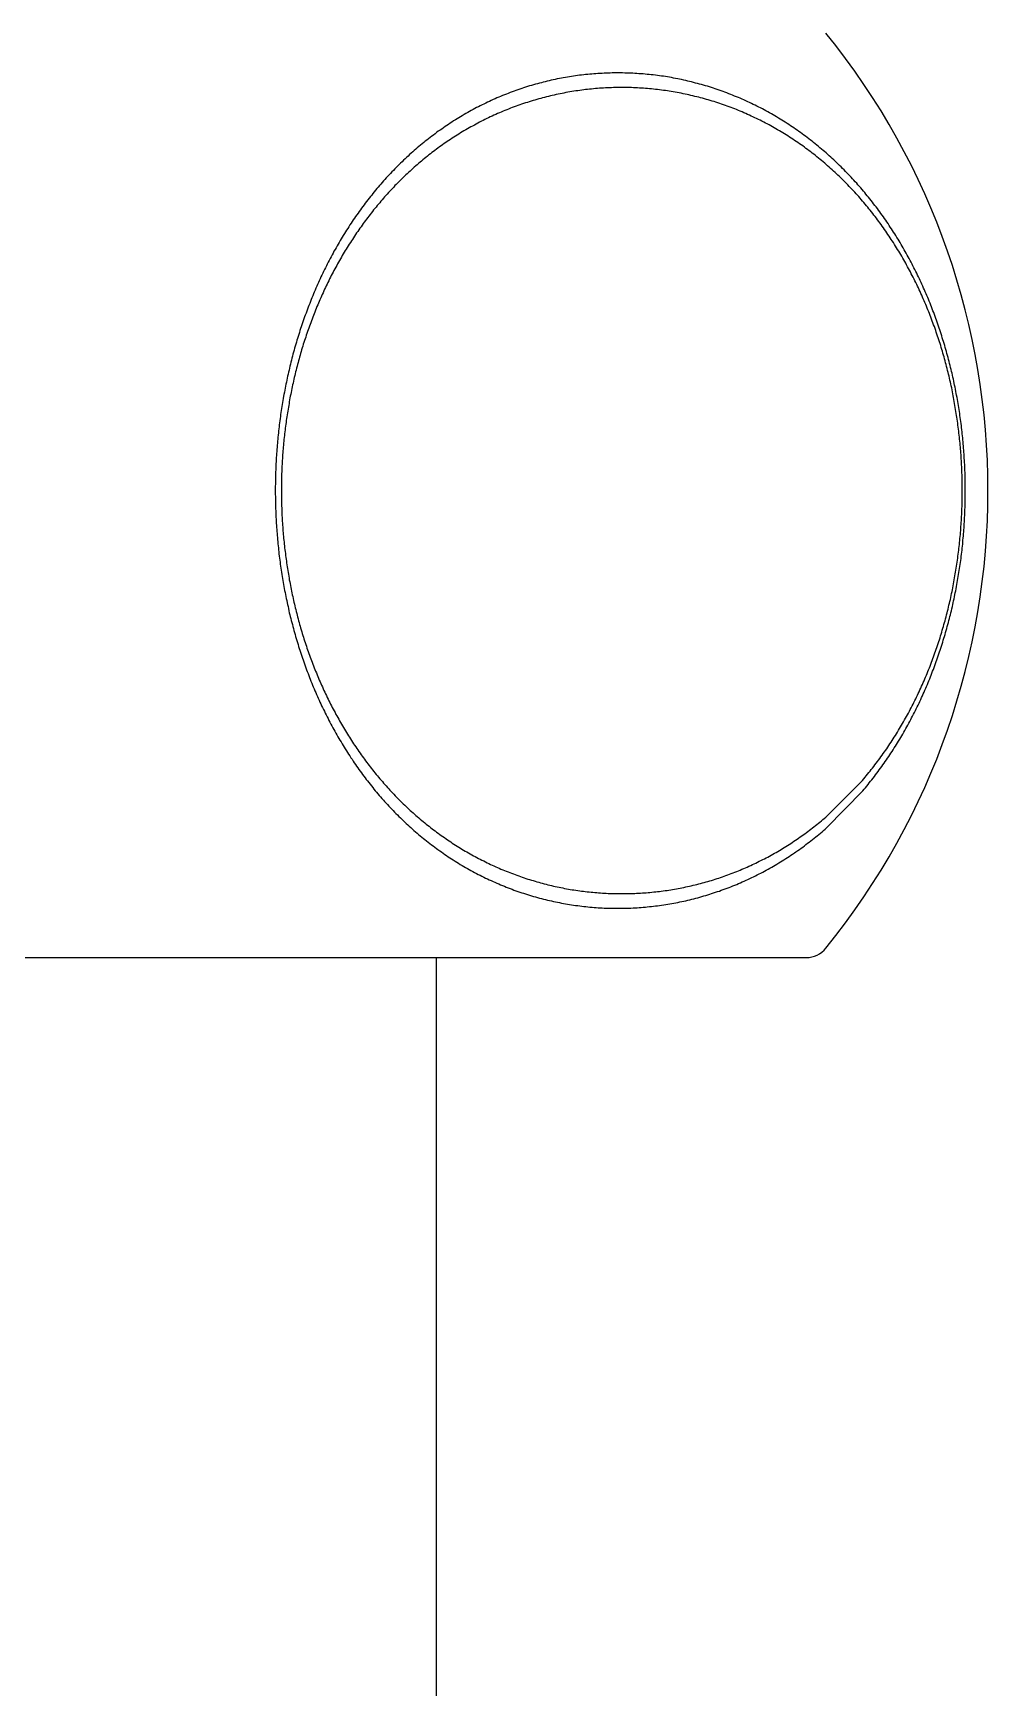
# Model space of a CAD drawing. Header units: millimetres. Extents: x 0 to 3800, y -67 to 2530.
# Drawn here: x 3377.03 to 3388.58, y 817.25 to 837.25 of the extents above; entities that cross this region are included whole.
import ezdxf

# ---------------------------------------------------------------- set-up
doc = ezdxf.new("R2010")
doc.units = ezdxf.units.MM
doc.layers.add('내부선 및 부속', color=4, linetype='Continuous')

msp = doc.modelspace()

# ---------------------------------------------------------------- linework, layer by layer
at = {"layer": '내부선 및 부속', "linetype": 'Continuous'}
for p, q in [((3386.632, 827.79), (3387.059, 828.22)), ((3386.626, 827.647), (3387.063, 828.093)), ((3344.58, 826.077), (3386.378, 826.077)), ((3381.904, 826.077), (3381.904, 688.603))]:
    msp.add_line(p, q, dxfattribs=at)
at = {"layer": '내부선 및 부속', "linetype": 'Continuous', "flags": 128}
for points in [[(3387.063, 828.093), (3387.079, 828.112), (3387.095, 828.131), (3387.111, 828.15), (3387.127, 828.169), (3387.142, 828.189), (3387.158, 828.208), (3387.173, 828.227), (3387.188, 828.247), (3387.203, 828.266), (3387.218, 828.286), (3387.233, 828.306), (3387.248, 828.326), (3387.263, 828.346), (3387.277, 828.366), (3387.292, 828.386), (3387.306, 828.406), (3387.32, 828.426), (3387.334, 828.446), (3387.349, 828.467), (3387.362, 828.487), (3387.376, 828.508), (3387.39, 828.528), (3387.404, 828.549), (3387.417, 828.569), (3387.431, 828.59), (3387.444, 828.611), (3387.457, 828.632), (3387.47, 828.653), (3387.483, 828.674), (3387.496, 828.695), (3387.509, 828.716), (3387.522, 828.738), (3387.534, 828.759), (3387.547, 828.78), (3387.559, 828.802), (3387.572, 828.823), (3387.584, 828.845), (3387.596, 828.866), (3387.608, 828.888), (3387.62, 828.91), (3387.631, 828.932), (3387.643, 828.954), (3387.654, 828.975), (3387.666, 828.997), (3387.677, 829.019), (3387.688, 829.041), (3387.699, 829.064), (3387.71, 829.086), (3387.721, 829.108), (3387.732, 829.13), (3387.743, 829.153), (3387.753, 829.175), (3387.764, 829.197), (3387.774, 829.22), (3387.784, 829.242), (3387.795, 829.265), (3387.805, 829.287), (3387.815, 829.31), (3387.824, 829.333), (3387.834, 829.356), (3387.844, 829.378), (3387.853, 829.401), (3387.863, 829.424), (3387.872, 829.447), (3387.881, 829.47), (3387.891, 829.493), (3387.9, 829.516), (3387.908, 829.539), (3387.917, 829.562), (3387.926, 829.585), (3387.935, 829.608), (3387.943, 829.632), (3387.952, 829.655), (3387.96, 829.678), (3387.968, 829.702), (3387.976, 829.725), (3387.984, 829.748), (3387.992, 829.772), (3388, 829.795), (3388.007, 829.819), (3388.015, 829.842), (3388.023, 829.866), (3388.03, 829.89), (3388.037, 829.913), (3388.044, 829.937), (3388.052, 829.961), (3388.059, 829.984), (3388.065, 830.008), (3388.072, 830.032), (3388.079, 830.056), (3388.085, 830.08), (3388.092, 830.103), (3388.098, 830.127), (3388.105, 830.151), (3388.111, 830.175), (3388.117, 830.199), (3388.123, 830.223), (3388.129, 830.247), (3388.135, 830.271), (3388.14, 830.295), (3388.14, 830.295), (3388.146, 830.32), (3388.151, 830.344), (3388.157, 830.368), (3388.162, 830.392), (3388.167, 830.416), (3388.172, 830.44), (3388.177, 830.465), (3388.182, 830.489), (3388.187, 830.513), (3388.192, 830.537), (3388.196, 830.562), (3388.201, 830.586), (3388.205, 830.61), (3388.21, 830.635), (3388.214, 830.659), (3388.218, 830.684), (3388.222, 830.708), (3388.226, 830.732), (3388.23, 830.757), (3388.233, 830.781), (3388.237, 830.806), (3388.241, 830.83), (3388.244, 830.855), (3388.247, 830.879), (3388.251, 830.904), (3388.254, 830.928), (3388.257, 830.953), (3388.26, 830.978), (3388.263, 831.002), (3388.265, 831.027), (3388.268, 831.051), (3388.271, 831.076), (3388.273, 831.101), (3388.275, 831.125), (3388.278, 831.15), (3388.28, 831.175), (3388.282, 831.199), (3388.284, 831.224), (3388.286, 831.248), (3388.288, 831.273), (3388.289, 831.298), (3388.291, 831.323), (3388.292, 831.347), (3388.294, 831.372), (3388.295, 831.397), (3388.296, 831.421), (3388.297, 831.446), (3388.298, 831.471), (3388.299, 831.496), (3388.3, 831.52), (3388.301, 831.545), (3388.302, 831.57), (3388.302, 831.594), (3388.303, 831.619), (3388.303, 831.644), (3388.303, 831.669), (3388.303, 831.693), (3388.303, 831.718), (3388.303, 831.743), (3388.303, 831.768), (3388.303, 831.792), (3388.303, 831.817), (3388.302, 831.842), (3388.302, 831.867), (3388.301, 831.891), (3388.3, 831.916), (3388.3, 831.941), (3388.299, 831.966), (3388.298, 831.99), (3388.297, 832.015), (3388.296, 832.04), (3388.294, 832.064), (3388.293, 832.089), (3388.291, 832.114), (3388.29, 832.139), (3388.288, 832.163), (3388.286, 832.188), (3388.285, 832.213), (3388.283, 832.237), (3388.281, 832.262), (3388.278, 832.287), (3388.276, 832.311), (3388.274, 832.336), (3388.271, 832.361), (3388.269, 832.385), (3388.266, 832.41), (3388.264, 832.434), (3388.261, 832.459), (3388.258, 832.484), (3388.255, 832.508), (3388.252, 832.533), (3388.249, 832.557), (3388.245, 832.582), (3388.242, 832.606), (3388.238, 832.631), (3388.235, 832.655), (3388.231, 832.68), (3388.227, 832.704), (3388.223, 832.729), (3388.219, 832.753), (3388.219, 832.753), (3388.215, 832.777), (3388.211, 832.802), (3388.207, 832.826), (3388.203, 832.85), (3388.198, 832.875), (3388.194, 832.899), (3388.189, 832.923), (3388.184, 832.948), (3388.179, 832.972), (3388.174, 832.996), (3388.169, 833.02), (3388.164, 833.045), (3388.159, 833.069), (3388.153, 833.093), (3388.148, 833.117), (3388.142, 833.141), (3388.137, 833.165), (3388.131, 833.189), (3388.125, 833.213), (3388.119, 833.237), (3388.113, 833.261), (3388.107, 833.285), (3388.101, 833.309), (3388.094, 833.333), (3388.088, 833.357), (3388.081, 833.381), (3388.075, 833.405), (3388.068, 833.429), (3388.061, 833.452), (3388.054, 833.476), (3388.047, 833.5), (3388.04, 833.524), (3388.033, 833.547), (3388.025, 833.571), (3388.018, 833.594), (3388.01, 833.618), (3388.003, 833.642), (3387.995, 833.665), (3387.987, 833.689), (3387.979, 833.712), (3387.971, 833.735), (3387.963, 833.759), (3387.955, 833.782), (3387.946, 833.805), (3387.938, 833.829), (3387.929, 833.852), (3387.921, 833.875), (3387.912, 833.898), (3387.903, 833.921), (3387.894, 833.944), (3387.885, 833.967), (3387.876, 833.99), (3387.867, 834.013), (3387.857, 834.036), (3387.848, 834.059), (3387.838, 834.082), (3387.828, 834.104), (3387.819, 834.127), (3387.809, 834.15), (3387.799, 834.172), (3387.788, 834.195), (3387.778, 834.218), (3387.768, 834.24), (3387.757, 834.262), (3387.747, 834.285), (3387.736, 834.307), (3387.726, 834.329), (3387.715, 834.352), (3387.704, 834.374), (3387.693, 834.396), (3387.682, 834.418), (3387.67, 834.44), (3387.659, 834.462), (3387.647, 834.484), (3387.636, 834.506), (3387.624, 834.528), (3387.612, 834.549), (3387.6, 834.571), (3387.588, 834.593), (3387.576, 834.614), (3387.564, 834.636), (3387.552, 834.657), (3387.539, 834.679), (3387.527, 834.7), (3387.514, 834.721), (3387.501, 834.743), (3387.489, 834.764), (3387.476, 834.785), (3387.462, 834.806), (3387.449, 834.827), (3387.436, 834.848), (3387.423, 834.868), (3387.409, 834.889), (3387.396, 834.91), (3387.382, 834.93), (3387.368, 834.951), (3387.354, 834.971), (3387.34, 834.992), (3387.326, 835.012), (3387.312, 835.032), (3387.312, 835.032), (3387.297, 835.052), (3387.283, 835.073), (3387.268, 835.093), (3387.254, 835.113), (3387.239, 835.132), (3387.224, 835.152), (3387.209, 835.172), (3387.194, 835.191), (3387.179, 835.211), (3387.164, 835.23), (3387.148, 835.25), (3387.133, 835.269), (3387.117, 835.288), (3387.101, 835.307), (3387.086, 835.326), (3387.07, 835.345), (3387.054, 835.364), (3387.038, 835.383), (3387.021, 835.402), (3387.005, 835.42), (3386.989, 835.439), (3386.972, 835.457), (3386.955, 835.476), (3386.939, 835.494), (3386.922, 835.512), (3386.905, 835.53), (3386.888, 835.548), (3386.871, 835.566), (3386.853, 835.583), (3386.836, 835.601), (3386.819, 835.619), (3386.801, 835.636), (3386.783, 835.653), (3386.766, 835.671), (3386.748, 835.688), (3386.73, 835.705), (3386.712, 835.722), (3386.694, 835.738), (3386.675, 835.755), (3386.657, 835.772), (3386.639, 835.788), (3386.62, 835.805), (3386.601, 835.821), (3386.583, 835.837), (3386.564, 835.853), (3386.545, 835.869), (3386.526, 835.885), (3386.507, 835.9), (3386.487, 835.916), (3386.468, 835.931), (3386.449, 835.947), (3386.429, 835.962), (3386.41, 835.977), (3386.39, 835.992), (3386.37, 836.007), (3386.35, 836.022), (3386.33, 836.036), (3386.31, 836.051), (3386.29, 836.065), (3386.27, 836.08), (3386.25, 836.094), (3386.229, 836.108), (3386.209, 836.122), (3386.188, 836.135), (3386.168, 836.149), (3386.147, 836.162), (3386.126, 836.176), (3386.105, 836.189), (3386.084, 836.202), (3386.063, 836.215), (3386.042, 836.228), (3386.021, 836.241), (3386, 836.253), (3385.978, 836.266), (3385.957, 836.278), (3385.935, 836.29), (3385.914, 836.302), (3385.892, 836.314), (3385.87, 836.326), (3385.848, 836.337), (3385.826, 836.349), (3385.804, 836.36), (3385.782, 836.371), (3385.76, 836.382), (3385.738, 836.393), (3385.716, 836.404), (3385.693, 836.415), (3385.671, 836.425), (3385.648, 836.435), (3385.626, 836.446), (3385.603, 836.456), (3385.58, 836.466), (3385.558, 836.475), (3385.535, 836.485), (3385.512, 836.494), (3385.489, 836.504), (3385.466, 836.513), (3385.443, 836.522), (3385.42, 836.531), (3385.396, 836.539), (3385.396, 836.539), (3385.373, 836.548), (3385.35, 836.556), (3385.326, 836.564), (3385.303, 836.573), (3385.279, 836.581), (3385.256, 836.588), (3385.232, 836.596), (3385.209, 836.603), (3385.185, 836.611), (3385.161, 836.618), (3385.137, 836.625), (3385.113, 836.632), (3385.089, 836.638), (3385.065, 836.645), (3385.041, 836.651), (3385.017, 836.658), (3384.993, 836.664), (3384.969, 836.67), (3384.945, 836.675), (3384.921, 836.681), (3384.897, 836.686), (3384.872, 836.692), (3384.848, 836.697), (3384.824, 836.702), (3384.799, 836.706), (3384.775, 836.711), (3384.751, 836.716), (3384.726, 836.72), (3384.702, 836.724), (3384.677, 836.728), (3384.652, 836.732), (3384.628, 836.735), (3384.603, 836.739), (3384.579, 836.742), (3384.554, 836.745), (3384.529, 836.748), (3384.505, 836.751), (3384.48, 836.754), (3384.455, 836.756), (3384.431, 836.759), (3384.406, 836.761), (3384.381, 836.763), (3384.356, 836.764), (3384.331, 836.766), (3384.307, 836.768), (3384.282, 836.769), (3384.257, 836.77), (3384.232, 836.771), (3384.207, 836.772), (3384.183, 836.772), (3384.158, 836.773), (3384.133, 836.773), (3384.108, 836.773), (3384.083, 836.773), (3384.058, 836.773), (3384.033, 836.773), (3384.009, 836.772), (3383.984, 836.771), (3383.959, 836.771), (3383.934, 836.769), (3383.909, 836.768), (3383.885, 836.767), (3383.86, 836.765), (3383.835, 836.764), (3383.81, 836.762), (3383.785, 836.76), (3383.761, 836.758), (3383.736, 836.755), (3383.711, 836.753), (3383.687, 836.75), (3383.662, 836.747), (3383.637, 836.744), (3383.613, 836.741), (3383.588, 836.737), (3383.564, 836.734), (3383.539, 836.73), (3383.515, 836.726), (3383.49, 836.722), (3383.466, 836.718), (3383.441, 836.714), (3383.417, 836.709), (3383.393, 836.705), (3383.368, 836.7), (3383.344, 836.695), (3383.32, 836.69), (3383.295, 836.684), (3383.271, 836.679), (3383.247, 836.673), (3383.223, 836.667), (3383.199, 836.661), (3383.175, 836.655), (3383.151, 836.649), (3383.127, 836.642), (3383.103, 836.636), (3383.08, 836.629), (3383.056, 836.622), (3383.032, 836.615), (3383.009, 836.608), (3382.985, 836.6), (3382.961, 836.593), (3382.961, 836.593), (3382.938, 836.585), (3382.915, 836.577), (3382.891, 836.569), (3382.868, 836.561), (3382.845, 836.552), (3382.821, 836.544), (3382.798, 836.535), (3382.775, 836.526), (3382.752, 836.517), (3382.729, 836.508), (3382.706, 836.499), (3382.683, 836.489), (3382.661, 836.48), (3382.638, 836.47), (3382.615, 836.46), (3382.593, 836.45), (3382.57, 836.44), (3382.548, 836.429), (3382.525, 836.419), (3382.503, 836.408), (3382.481, 836.397), (3382.458, 836.386), (3382.436, 836.375), (3382.414, 836.364), (3382.392, 836.353), (3382.37, 836.341), (3382.349, 836.329), (3382.327, 836.318), (3382.305, 836.306), (3382.284, 836.293), (3382.262, 836.281), (3382.241, 836.269), (3382.219, 836.256), (3382.198, 836.244), (3382.177, 836.231), (3382.156, 836.218), (3382.135, 836.205), (3382.114, 836.192), (3382.093, 836.178), (3382.072, 836.165), (3382.052, 836.151), (3382.031, 836.137), (3382.011, 836.124), (3382.011, 836.124)], [(3387.059, 828.22), (3387.074, 828.239), (3387.09, 828.257), (3387.105, 828.276), (3387.121, 828.294), (3387.136, 828.313), (3387.151, 828.332), (3387.166, 828.35), (3387.181, 828.369), (3387.196, 828.388), (3387.21, 828.407), (3387.225, 828.426), (3387.239, 828.446), (3387.254, 828.465), (3387.268, 828.484), (3387.282, 828.504), (3387.296, 828.523), (3387.31, 828.543), (3387.324, 828.563), (3387.338, 828.582), (3387.352, 828.602), (3387.365, 828.622), (3387.379, 828.642), (3387.392, 828.662), (3387.405, 828.682), (3387.418, 828.702), (3387.432, 828.723), (3387.444, 828.743), (3387.457, 828.763), (3387.47, 828.784), (3387.483, 828.804), (3387.495, 828.825), (3387.508, 828.846), (3387.52, 828.866), (3387.532, 828.887), (3387.544, 828.908), (3387.556, 828.929), (3387.568, 828.95), (3387.58, 828.971), (3387.592, 828.992), (3387.603, 829.013), (3387.615, 829.034), (3387.626, 829.055), (3387.637, 829.076), (3387.648, 829.098), (3387.66, 829.119), (3387.671, 829.141), (3387.681, 829.162), (3387.692, 829.184), (3387.703, 829.205), (3387.713, 829.227), (3387.724, 829.249), (3387.734, 829.27), (3387.744, 829.292), (3387.754, 829.314), (3387.764, 829.336), (3387.774, 829.358), (3387.784, 829.38), (3387.794, 829.402), (3387.804, 829.424), (3387.813, 829.446), (3387.822, 829.468), (3387.832, 829.49), (3387.841, 829.513), (3387.85, 829.535), (3387.859, 829.557), (3387.868, 829.58), (3387.877, 829.602), (3387.885, 829.624), (3387.894, 829.647), (3387.903, 829.67), (3387.911, 829.692), (3387.919, 829.715), (3387.927, 829.737), (3387.935, 829.76), (3387.943, 829.783), (3387.951, 829.805), (3387.959, 829.828), (3387.967, 829.851), (3387.974, 829.874), (3387.982, 829.897), (3387.989, 829.92), (3387.997, 829.943), (3388.004, 829.966), (3388.011, 829.989), (3388.018, 830.012), (3388.025, 830.035), (3388.032, 830.058), (3388.038, 830.081), (3388.045, 830.104), (3388.051, 830.127), (3388.058, 830.15), (3388.064, 830.174), (3388.07, 830.197), (3388.076, 830.22), (3388.082, 830.244), (3388.088, 830.267), (3388.094, 830.29), (3388.1, 830.314), (3388.105, 830.337), (3388.111, 830.361), (3388.111, 830.361), (3388.116, 830.384), (3388.122, 830.408), (3388.127, 830.431), (3388.132, 830.455), (3388.137, 830.478), (3388.142, 830.502), (3388.147, 830.525), (3388.151, 830.549), (3388.156, 830.573), (3388.161, 830.596), (3388.165, 830.62), (3388.169, 830.644), (3388.174, 830.667), (3388.178, 830.691), (3388.182, 830.715), (3388.186, 830.738), (3388.19, 830.762), (3388.193, 830.786), (3388.197, 830.81), (3388.201, 830.834), (3388.204, 830.857), (3388.208, 830.881), (3388.211, 830.905), (3388.214, 830.929), (3388.217, 830.953), (3388.22, 830.977), (3388.223, 831.001), (3388.226, 831.025), (3388.228, 831.049), (3388.231, 831.072), (3388.234, 831.096), (3388.236, 831.12), (3388.238, 831.144), (3388.241, 831.168), (3388.243, 831.192), (3388.245, 831.216), (3388.247, 831.24), (3388.249, 831.264), (3388.25, 831.288), (3388.252, 831.312), (3388.254, 831.336), (3388.255, 831.36), (3388.256, 831.384), (3388.258, 831.408), (3388.259, 831.433), (3388.26, 831.457), (3388.261, 831.481), (3388.262, 831.505), (3388.263, 831.529), (3388.263, 831.553), (3388.264, 831.577), (3388.265, 831.601), (3388.265, 831.625), (3388.265, 831.649), (3388.266, 831.673), (3388.266, 831.697), (3388.266, 831.721), (3388.266, 831.745), (3388.266, 831.77), (3388.265, 831.794), (3388.265, 831.818), (3388.265, 831.842), (3388.264, 831.866), (3388.264, 831.89), (3388.263, 831.914), (3388.262, 831.938), (3388.261, 831.962), (3388.26, 831.986), (3388.259, 832.01), (3388.258, 832.034), (3388.257, 832.058), (3388.255, 832.082), (3388.254, 832.106), (3388.252, 832.13), (3388.251, 832.154), (3388.249, 832.178), (3388.247, 832.202), (3388.245, 832.226), (3388.243, 832.25), (3388.241, 832.274), (3388.239, 832.298), (3388.236, 832.322), (3388.234, 832.346), (3388.231, 832.37), (3388.229, 832.394), (3388.226, 832.418), (3388.223, 832.442), (3388.22, 832.466), (3388.217, 832.49), (3388.214, 832.514), (3388.211, 832.538), (3388.208, 832.562), (3388.205, 832.585), (3388.201, 832.609), (3388.198, 832.633), (3388.194, 832.657), (3388.19, 832.681), (3388.186, 832.704), (3388.182, 832.728), (3388.178, 832.752), (3388.178, 832.752), (3388.174, 832.776), (3388.17, 832.799), (3388.166, 832.823), (3388.161, 832.847), (3388.157, 832.87), (3388.152, 832.894), (3388.147, 832.918), (3388.143, 832.941), (3388.138, 832.965), (3388.133, 832.988), (3388.128, 833.012), (3388.122, 833.035), (3388.117, 833.059), (3388.112, 833.082), (3388.106, 833.106), (3388.101, 833.129), (3388.095, 833.152), (3388.089, 833.176), (3388.083, 833.199), (3388.077, 833.223), (3388.071, 833.246), (3388.065, 833.269), (3388.059, 833.292), (3388.052, 833.316), (3388.046, 833.339), (3388.039, 833.362), (3388.032, 833.385), (3388.026, 833.408), (3388.019, 833.431), (3388.012, 833.454), (3388.005, 833.477), (3387.998, 833.5), (3387.99, 833.523), (3387.983, 833.546), (3387.975, 833.569), (3387.968, 833.592), (3387.96, 833.615), (3387.952, 833.638), (3387.945, 833.66), (3387.937, 833.683), (3387.929, 833.706), (3387.92, 833.728), (3387.912, 833.751), (3387.904, 833.773), (3387.895, 833.796), (3387.887, 833.819), (3387.878, 833.841), (3387.869, 833.863), (3387.86, 833.886), (3387.851, 833.908), (3387.842, 833.93), (3387.833, 833.953), (3387.824, 833.975), (3387.814, 833.997), (3387.805, 834.019), (3387.795, 834.041), (3387.786, 834.063), (3387.776, 834.085), (3387.766, 834.107), (3387.756, 834.129), (3387.746, 834.151), (3387.735, 834.173), (3387.725, 834.194), (3387.715, 834.216), (3387.704, 834.238), (3387.694, 834.259), (3387.683, 834.281), (3387.672, 834.302), (3387.661, 834.324), (3387.65, 834.345), (3387.639, 834.367), (3387.628, 834.388), (3387.616, 834.409), (3387.605, 834.43), (3387.593, 834.452), (3387.582, 834.473), (3387.57, 834.494), (3387.558, 834.515), (3387.546, 834.535), (3387.534, 834.556), (3387.522, 834.577), (3387.509, 834.598), (3387.497, 834.618), (3387.484, 834.639), (3387.472, 834.659), (3387.459, 834.68), (3387.446, 834.7), (3387.433, 834.721), (3387.42, 834.741), (3387.407, 834.761), (3387.394, 834.781), (3387.381, 834.801), (3387.367, 834.821), (3387.354, 834.841), (3387.34, 834.861), (3387.326, 834.881), (3387.312, 834.9), (3387.299, 834.92), (3387.284, 834.939), (3387.27, 834.959), (3387.27, 834.959), (3387.256, 834.978), (3387.242, 834.998), (3387.227, 835.017), (3387.213, 835.036), (3387.198, 835.055), (3387.183, 835.074), (3387.168, 835.093), (3387.153, 835.112), (3387.138, 835.131), (3387.123, 835.149), (3387.108, 835.168), (3387.092, 835.186), (3387.077, 835.205), (3387.061, 835.223), (3387.045, 835.241), (3387.03, 835.259), (3387.014, 835.278), (3386.998, 835.296), (3386.981, 835.313), (3386.965, 835.331), (3386.949, 835.349), (3386.932, 835.366), (3386.916, 835.384), (3386.899, 835.401), (3386.883, 835.419), (3386.866, 835.436), (3386.849, 835.453), (3386.832, 835.47), (3386.815, 835.487), (3386.798, 835.504), (3386.78, 835.521), (3386.763, 835.537), (3386.745, 835.554), (3386.728, 835.57), (3386.71, 835.586), (3386.692, 835.603), (3386.674, 835.619), (3386.656, 835.635), (3386.638, 835.651), (3386.62, 835.666), (3386.602, 835.682), (3386.583, 835.698), (3386.565, 835.713), (3386.546, 835.728), (3386.528, 835.744), (3386.509, 835.759), (3386.49, 835.774), (3386.471, 835.789), (3386.452, 835.803), (3386.433, 835.818), (3386.414, 835.833), (3386.395, 835.847), (3386.375, 835.861), (3386.356, 835.876), (3386.336, 835.89), (3386.317, 835.904), (3386.297, 835.917), (3386.277, 835.931), (3386.257, 835.945), (3386.237, 835.958), (3386.217, 835.971), (3386.197, 835.985), (3386.177, 835.998), (3386.157, 836.011), (3386.136, 836.024), (3386.116, 836.036), (3386.095, 836.049), (3386.075, 836.061), (3386.054, 836.074), (3386.033, 836.086), (3386.013, 836.098), (3385.992, 836.11), (3385.971, 836.122), (3385.95, 836.133), (3385.929, 836.145), (3385.907, 836.156), (3385.886, 836.167), (3385.865, 836.178), (3385.843, 836.189), (3385.822, 836.2), (3385.8, 836.211), (3385.779, 836.222), (3385.757, 836.232), (3385.735, 836.242), (3385.713, 836.252), (3385.691, 836.262), (3385.669, 836.272), (3385.647, 836.282), (3385.625, 836.292), (3385.603, 836.301), (3385.581, 836.31), (3385.559, 836.32), (3385.536, 836.329), (3385.514, 836.337), (3385.491, 836.346), (3385.469, 836.355), (3385.446, 836.363), (3385.424, 836.372), (3385.401, 836.38), (3385.378, 836.388), (3385.378, 836.388), (3385.355, 836.396), (3385.332, 836.403), (3385.309, 836.411), (3385.287, 836.418), (3385.264, 836.426), (3385.24, 836.433), (3385.217, 836.44), (3385.194, 836.447), (3385.171, 836.453), (3385.148, 836.46), (3385.124, 836.466), (3385.101, 836.472), (3385.078, 836.479), (3385.054, 836.484), (3385.031, 836.49), (3385.007, 836.496), (3384.984, 836.501), (3384.96, 836.507), (3384.937, 836.512), (3384.913, 836.517), (3384.889, 836.522), (3384.866, 836.527), (3384.842, 836.531), (3384.818, 836.536), (3384.794, 836.54), (3384.771, 836.544), (3384.747, 836.548), (3384.723, 836.552), (3384.699, 836.555), (3384.675, 836.559), (3384.651, 836.562), (3384.627, 836.566), (3384.603, 836.569), (3384.579, 836.571), (3384.555, 836.574), (3384.531, 836.577), (3384.507, 836.579), (3384.483, 836.581), (3384.459, 836.584), (3384.435, 836.585), (3384.411, 836.587), (3384.387, 836.589), (3384.363, 836.59), (3384.338, 836.592), (3384.314, 836.593), (3384.29, 836.594), (3384.266, 836.595), (3384.242, 836.595), (3384.218, 836.596), (3384.194, 836.596), (3384.169, 836.596), (3384.145, 836.596), (3384.121, 836.596), (3384.097, 836.596), (3384.073, 836.596), (3384.049, 836.595), (3384.024, 836.594), (3384, 836.593), (3383.976, 836.592), (3383.952, 836.591), (3383.928, 836.59), (3383.904, 836.588), (3383.88, 836.587), (3383.856, 836.585), (3383.831, 836.583), (3383.807, 836.581), (3383.783, 836.578), (3383.759, 836.576), (3383.735, 836.573), (3383.711, 836.571), (3383.687, 836.568), (3383.663, 836.565), (3383.639, 836.561), (3383.616, 836.558), (3383.592, 836.555), (3383.568, 836.551), (3383.544, 836.547), (3383.52, 836.543), (3383.496, 836.539), (3383.473, 836.535), (3383.449, 836.53), (3383.425, 836.526), (3383.402, 836.521), (3383.378, 836.516), (3383.355, 836.511), (3383.331, 836.506), (3383.307, 836.5), (3383.284, 836.495), (3383.261, 836.489), (3383.237, 836.483), (3383.214, 836.477), (3383.191, 836.471), (3383.167, 836.465), (3383.144, 836.459), (3383.121, 836.452), (3383.098, 836.445), (3383.075, 836.439), (3383.052, 836.432), (3383.029, 836.424), (3383.006, 836.417), (3383.006, 836.417), (3382.983, 836.41), (3382.96, 836.402), (3382.937, 836.394), (3382.915, 836.386), (3382.892, 836.378), (3382.869, 836.37), (3382.847, 836.362), (3382.824, 836.353), (3382.802, 836.345), (3382.779, 836.336), (3382.757, 836.327), (3382.735, 836.318), (3382.712, 836.309), (3382.69, 836.3), (3382.668, 836.29), (3382.646, 836.281), (3382.624, 836.271), (3382.602, 836.261), (3382.58, 836.251), (3382.558, 836.241), (3382.537, 836.23), (3382.515, 836.22), (3382.493, 836.209), (3382.472, 836.199), (3382.45, 836.188), (3382.429, 836.177), (3382.408, 836.165), (3382.386, 836.154), (3382.365, 836.143), (3382.344, 836.131), (3382.323, 836.12), (3382.302, 836.108), (3382.281, 836.096), (3382.26, 836.084), (3382.239, 836.072), (3382.219, 836.059), (3382.198, 836.047), (3382.178, 836.034), (3382.157, 836.021), (3382.137, 836.009), (3382.117, 835.996), (3382.096, 835.983), (3382.076, 835.969), (3382.076, 835.969)], [(3382.011, 836.124), (3381.99, 836.11), (3381.97, 836.095), (3381.95, 836.081), (3381.929, 836.067), (3381.909, 836.052), (3381.889, 836.037), (3381.869, 836.022), (3381.85, 836.008), (3381.83, 835.992), (3381.81, 835.977), (3381.791, 835.962), (3381.771, 835.946), (3381.752, 835.931), (3381.733, 835.915), (3381.713, 835.899), (3381.694, 835.883), (3381.675, 835.867), (3381.657, 835.851), (3381.638, 835.835), (3381.619, 835.818), (3381.601, 835.802), (3381.582, 835.785), (3381.564, 835.768), (3381.545, 835.752), (3381.527, 835.735), (3381.509, 835.718), (3381.491, 835.7), (3381.473, 835.683), (3381.456, 835.666), (3381.438, 835.648), (3381.42, 835.63), (3381.403, 835.613), (3381.386, 835.595), (3381.368, 835.577), (3381.351, 835.559), (3381.334, 835.541), (3381.317, 835.523), (3381.3, 835.504), (3381.284, 835.486), (3381.267, 835.467), (3381.251, 835.449), (3381.234, 835.43), (3381.218, 835.411), (3381.202, 835.392), (3381.186, 835.374), (3381.17, 835.354), (3381.154, 835.335), (3381.138, 835.316), (3381.123, 835.297), (3381.107, 835.277), (3381.092, 835.258), (3381.076, 835.238), (3381.061, 835.219), (3381.046, 835.199), (3381.031, 835.179), (3381.016, 835.159), (3381.001, 835.139), (3380.987, 835.119), (3380.972, 835.099), (3380.958, 835.079), (3380.943, 835.058), (3380.929, 835.038), (3380.915, 835.018), (3380.901, 834.997), (3380.887, 834.976), (3380.873, 834.956), (3380.86, 834.935), (3380.846, 834.914), (3380.833, 834.893), (3380.819, 834.872), (3380.806, 834.851), (3380.793, 834.83), (3380.78, 834.809), (3380.767, 834.788), (3380.754, 834.767), (3380.741, 834.745), (3380.729, 834.724), (3380.716, 834.702), (3380.704, 834.681), (3380.692, 834.659), (3380.68, 834.637), (3380.667, 834.616), (3380.656, 834.594), (3380.644, 834.572), (3380.632, 834.55), (3380.62, 834.528), (3380.609, 834.506), (3380.597, 834.484), (3380.586, 834.462), (3380.575, 834.44), (3380.564, 834.418), (3380.553, 834.395), (3380.542, 834.373), (3380.531, 834.351), (3380.52, 834.328), (3380.51, 834.306), (3380.499, 834.283), (3380.489, 834.261), (3380.479, 834.238), (3380.468, 834.215), (3380.468, 834.215), (3380.458, 834.193), (3380.448, 834.17), (3380.439, 834.147), (3380.429, 834.124), (3380.419, 834.101), (3380.41, 834.078), (3380.4, 834.055), (3380.391, 834.032), (3380.382, 834.009), (3380.373, 833.986), (3380.364, 833.963), (3380.355, 833.94), (3380.346, 833.916), (3380.337, 833.893), (3380.329, 833.87), (3380.32, 833.846), (3380.312, 833.823), (3380.303, 833.8), (3380.295, 833.776), (3380.287, 833.753), (3380.279, 833.729), (3380.271, 833.705), (3380.263, 833.682), (3380.256, 833.658), (3380.248, 833.635), (3380.241, 833.611), (3380.233, 833.587), (3380.226, 833.563), (3380.219, 833.54), (3380.212, 833.516), (3380.205, 833.492), (3380.198, 833.468), (3380.191, 833.444), (3380.184, 833.42), (3380.178, 833.396), (3380.171, 833.372), (3380.165, 833.348), (3380.159, 833.324), (3380.152, 833.3), (3380.146, 833.276), (3380.14, 833.252), (3380.134, 833.228), (3380.129, 833.204), (3380.123, 833.179), (3380.117, 833.155), (3380.112, 833.131), (3380.106, 833.107), (3380.101, 833.082), (3380.096, 833.058), (3380.091, 833.034), (3380.086, 833.009), (3380.081, 832.985), (3380.076, 832.961), (3380.071, 832.936), (3380.067, 832.912), (3380.062, 832.887), (3380.058, 832.863), (3380.053, 832.838), (3380.049, 832.814), (3380.045, 832.789), (3380.041, 832.765), (3380.037, 832.74), (3380.033, 832.716), (3380.03, 832.691), (3380.026, 832.667), (3380.022, 832.642), (3380.019, 832.617), (3380.015, 832.593), (3380.012, 832.568), (3380.009, 832.544), (3380.006, 832.519), (3380.003, 832.494), (3380, 832.469), (3379.997, 832.445), (3379.995, 832.42), (3379.992, 832.395), (3379.989, 832.371), (3379.987, 832.346), (3379.985, 832.321), (3379.982, 832.296), (3379.98, 832.272), (3379.978, 832.247), (3379.976, 832.222), (3379.974, 832.197), (3379.973, 832.173), (3379.971, 832.148), (3379.969, 832.123), (3379.968, 832.098), (3379.967, 832.073), (3379.965, 832.048), (3379.964, 832.024), (3379.963, 831.999), (3379.962, 831.974), (3379.961, 831.949), (3379.96, 831.924), (3379.96, 831.899), (3379.959, 831.875), (3379.958, 831.85), (3379.958, 831.825), (3379.958, 831.8), (3379.958, 831.8), (3379.957, 831.775), (3379.957, 831.75), (3379.957, 831.725), (3379.957, 831.701), (3379.957, 831.676), (3379.958, 831.651), (3379.958, 831.626), (3379.958, 831.601), (3379.959, 831.576), (3379.96, 831.552), (3379.96, 831.527), (3379.961, 831.502), (3379.962, 831.477), (3379.963, 831.452), (3379.964, 831.427), (3379.965, 831.403), (3379.966, 831.378), (3379.968, 831.353), (3379.969, 831.328), (3379.971, 831.303), (3379.972, 831.278), (3379.974, 831.254), (3379.976, 831.229), (3379.978, 831.204), (3379.98, 831.179), (3379.982, 831.155), (3379.984, 831.13), (3379.987, 831.105), (3379.989, 831.08), (3379.991, 831.056), (3379.994, 831.031), (3379.997, 831.006), (3379.999, 830.981), (3380.002, 830.957), (3380.005, 830.932), (3380.008, 830.907), (3380.012, 830.883), (3380.015, 830.858), (3380.018, 830.833), (3380.022, 830.809), (3380.025, 830.784), (3380.029, 830.76), (3380.033, 830.735), (3380.036, 830.71), (3380.04, 830.686), (3380.044, 830.661), (3380.048, 830.637), (3380.053, 830.612), (3380.057, 830.588), (3380.061, 830.563), (3380.066, 830.539), (3380.07, 830.515), (3380.075, 830.49), (3380.08, 830.466), (3380.085, 830.441), (3380.09, 830.417), (3380.095, 830.393), (3380.1, 830.368), (3380.105, 830.344), (3380.111, 830.32), (3380.116, 830.296), (3380.122, 830.271), (3380.127, 830.247), (3380.133, 830.223), (3380.139, 830.199), (3380.145, 830.175), (3380.151, 830.151), (3380.157, 830.127), (3380.164, 830.103), (3380.17, 830.079), (3380.176, 830.055), (3380.183, 830.031), (3380.19, 830.007), (3380.196, 829.983), (3380.203, 829.959), (3380.21, 829.935), (3380.217, 829.911), (3380.225, 829.887), (3380.232, 829.864), (3380.239, 829.84), (3380.247, 829.816), (3380.254, 829.792), (3380.262, 829.769), (3380.27, 829.745), (3380.278, 829.722), (3380.285, 829.698), (3380.294, 829.675), (3380.302, 829.651), (3380.31, 829.628), (3380.318, 829.604), (3380.327, 829.581), (3380.335, 829.558), (3380.344, 829.534), (3380.353, 829.511), (3380.362, 829.488), (3380.371, 829.465), (3380.38, 829.442), (3380.389, 829.418), (3380.398, 829.395), (3380.408, 829.372), (3380.408, 829.372), (3380.417, 829.349), (3380.427, 829.327), (3380.437, 829.304), (3380.447, 829.281), (3380.456, 829.258), (3380.466, 829.235), (3380.477, 829.213), (3380.487, 829.19), (3380.497, 829.167), (3380.508, 829.145), (3380.518, 829.122), (3380.529, 829.1), (3380.54, 829.077), (3380.551, 829.055), (3380.561, 829.033), (3380.573, 829.011), (3380.584, 828.988), (3380.595, 828.966), (3380.606, 828.944), (3380.618, 828.922), (3380.63, 828.9), (3380.641, 828.878), (3380.653, 828.856), (3380.665, 828.835), (3380.677, 828.813), (3380.689, 828.791), (3380.702, 828.77), (3380.714, 828.748), (3380.726, 828.727), (3380.739, 828.705), (3380.752, 828.684), (3380.765, 828.662), (3380.777, 828.641), (3380.79, 828.62), (3380.804, 828.599), (3380.817, 828.578), (3380.83, 828.557), (3380.844, 828.536), (3380.857, 828.515), (3380.871, 828.494), (3380.885, 828.474), (3380.898, 828.453), (3380.912, 828.433), (3380.927, 828.412), (3380.941, 828.392), (3380.955, 828.371), (3380.969, 828.351), (3380.984, 828.331), (3380.999, 828.311), (3381.013, 828.291), (3381.028, 828.271), (3381.043, 828.251), (3381.058, 828.231), (3381.073, 828.212), (3381.089, 828.192), (3381.104, 828.173), (3381.12, 828.153), (3381.135, 828.134), (3381.151, 828.115), (3381.167, 828.095), (3381.183, 828.076), (3381.199, 828.057), (3381.215, 828.038), (3381.231, 828.02), (3381.247, 828.001), (3381.264, 827.982), (3381.28, 827.964), (3381.297, 827.945), (3381.314, 827.927), (3381.331, 827.909), (3381.348, 827.891), (3381.365, 827.873), (3381.382, 827.855), (3381.399, 827.837), (3381.417, 827.819), (3381.434, 827.801), (3381.452, 827.784), (3381.47, 827.767), (3381.488, 827.749), (3381.506, 827.732), (3381.524, 827.715), (3381.542, 827.698), (3381.56, 827.681), (3381.578, 827.664), (3381.597, 827.648), (3381.615, 827.631), (3381.634, 827.615), (3381.653, 827.598), (3381.672, 827.582), (3381.69, 827.566), (3381.709, 827.55), (3381.729, 827.534), (3381.748, 827.518), (3381.767, 827.503), (3381.787, 827.487), (3381.806, 827.472), (3381.826, 827.457), (3381.846, 827.442), (3381.865, 827.427), (3381.885, 827.412), (3381.885, 827.412), (3381.905, 827.397), (3381.925, 827.382), (3381.946, 827.368), (3381.966, 827.354), (3381.986, 827.339), (3382.007, 827.325), (3382.027, 827.311), (3382.048, 827.297), (3382.069, 827.284), (3382.089, 827.27), (3382.11, 827.257), (3382.131, 827.243), (3382.152, 827.23), (3382.174, 827.217), (3382.195, 827.204), (3382.216, 827.192), (3382.238, 827.179), (3382.259, 827.167), (3382.281, 827.154), (3382.302, 827.142), (3382.324, 827.13), (3382.346, 827.118), (3382.368, 827.106), (3382.39, 827.095), (3382.412, 827.083), (3382.434, 827.072), (3382.456, 827.061), (3382.478, 827.05), (3382.501, 827.039), (3382.523, 827.028), (3382.546, 827.018), (3382.568, 827.007), (3382.591, 826.997), (3382.614, 826.987), (3382.636, 826.977), (3382.659, 826.967), (3382.682, 826.957), (3382.705, 826.948), (3382.728, 826.939), (3382.751, 826.929), (3382.774, 826.92), (3382.797, 826.911), (3382.821, 826.903), (3382.844, 826.894), (3382.867, 826.886), (3382.891, 826.877), (3382.914, 826.869), (3382.938, 826.861), (3382.961, 826.854), (3382.985, 826.846), (3383.009, 826.838), (3383.033, 826.831), (3383.056, 826.824), (3383.08, 826.817), (3383.104, 826.81), (3383.128, 826.804), (3383.152, 826.797), (3383.176, 826.791), (3383.2, 826.785), (3383.224, 826.779), (3383.248, 826.773), (3383.273, 826.767), (3383.297, 826.762), (3383.321, 826.756), (3383.345, 826.751), (3383.37, 826.746), (3383.394, 826.741), (3383.418, 826.736), (3383.443, 826.732), (3383.467, 826.728), (3383.492, 826.723), (3383.516, 826.719), (3383.541, 826.715), (3383.565, 826.712), (3383.59, 826.708), (3383.615, 826.705), (3383.639, 826.702), (3383.664, 826.699), (3383.689, 826.696), (3383.713, 826.693), (3383.738, 826.691), (3383.763, 826.688), (3383.788, 826.686), (3383.812, 826.684), (3383.837, 826.682), (3383.862, 826.68), (3383.887, 826.679), (3383.911, 826.678), (3383.936, 826.676), (3383.961, 826.675), (3383.986, 826.674), (3384.011, 826.674), (3384.036, 826.673), (3384.06, 826.673), (3384.085, 826.673), (3384.11, 826.673), (3384.135, 826.673), (3384.16, 826.673), (3384.185, 826.674), (3384.21, 826.674), (3384.21, 826.674), (3384.234, 826.675), (3384.259, 826.676), (3384.284, 826.677), (3384.309, 826.679), (3384.334, 826.68), (3384.358, 826.682), (3384.383, 826.684), (3384.408, 826.686), (3384.433, 826.688), (3384.457, 826.69), (3384.482, 826.693), (3384.507, 826.695), (3384.532, 826.698), (3384.556, 826.701), (3384.581, 826.704), (3384.605, 826.707), (3384.63, 826.711), (3384.655, 826.715), (3384.679, 826.718), (3384.704, 826.722), (3384.728, 826.727), (3384.753, 826.731), (3384.777, 826.735), (3384.802, 826.74), (3384.826, 826.745), (3384.85, 826.75), (3384.875, 826.755), (3384.899, 826.76), (3384.923, 826.765), (3384.947, 826.771), (3384.971, 826.777), (3384.996, 826.783), (3385.02, 826.789), (3385.044, 826.795), (3385.068, 826.801), (3385.092, 826.808), (3385.116, 826.815), (3385.14, 826.822), (3385.163, 826.829), (3385.187, 826.836), (3385.211, 826.843), (3385.235, 826.851), (3385.258, 826.858), (3385.282, 826.866), (3385.305, 826.874), (3385.329, 826.882), (3385.352, 826.891), (3385.376, 826.899), (3385.399, 826.908), (3385.422, 826.916), (3385.445, 826.925), (3385.468, 826.934), (3385.492, 826.943), (3385.515, 826.953), (3385.538, 826.962), (3385.56, 826.972), (3385.583, 826.982), (3385.606, 826.992), (3385.629, 827.002), (3385.651, 827.012), (3385.674, 827.022), (3385.696, 827.033), (3385.719, 827.044), (3385.741, 827.054), (3385.764, 827.065), (3385.786, 827.077), (3385.808, 827.088), (3385.83, 827.099), (3385.852, 827.111), (3385.874, 827.122), (3385.896, 827.134), (3385.918, 827.146), (3385.939, 827.158), (3385.961, 827.171), (3385.982, 827.183), (3386.004, 827.196), (3386.025, 827.208), (3386.047, 827.221), (3386.068, 827.234), (3386.089, 827.247), (3386.11, 827.26), (3386.131, 827.274), (3386.152, 827.287), (3386.173, 827.301), (3386.194, 827.314), (3386.214, 827.328), (3386.235, 827.342), (3386.255, 827.356), (3386.276, 827.371), (3386.296, 827.385), (3386.316, 827.399), (3386.336, 827.414), (3386.356, 827.429), (3386.376, 827.444), (3386.396, 827.459), (3386.416, 827.474), (3386.435, 827.489), (3386.455, 827.504), (3386.474, 827.52), (3386.494, 827.535), (3386.494, 827.535), (3386.513, 827.551), (3386.532, 827.567), (3386.551, 827.583), (3386.57, 827.599), (3386.589, 827.615), (3386.608, 827.631), (3386.626, 827.647), (3386.626, 827.647)], [(3382.076, 835.969), (3382.057, 835.957), (3382.038, 835.944), (3382.019, 835.931), (3382, 835.918), (3381.981, 835.904), (3381.963, 835.891), (3381.944, 835.878), (3381.925, 835.864), (3381.907, 835.85), (3381.888, 835.837), (3381.87, 835.823), (3381.852, 835.809), (3381.833, 835.795), (3381.815, 835.781), (3381.797, 835.766), (3381.779, 835.752), (3381.761, 835.737), (3381.743, 835.723), (3381.726, 835.708), (3381.708, 835.693), (3381.691, 835.678), (3381.673, 835.663), (3381.656, 835.648), (3381.638, 835.633), (3381.621, 835.617), (3381.604, 835.602), (3381.587, 835.587), (3381.57, 835.571), (3381.553, 835.555), (3381.536, 835.539), (3381.52, 835.523), (3381.503, 835.507), (3381.487, 835.491), (3381.47, 835.475), (3381.454, 835.459), (3381.438, 835.443), (3381.421, 835.426), (3381.405, 835.41), (3381.389, 835.393), (3381.373, 835.376), (3381.358, 835.359), (3381.342, 835.343), (3381.326, 835.326), (3381.311, 835.309), (3381.296, 835.291), (3381.28, 835.274), (3381.265, 835.257), (3381.25, 835.239), (3381.235, 835.222), (3381.22, 835.204), (3381.205, 835.187), (3381.19, 835.169), (3381.176, 835.151), (3381.161, 835.134), (3381.147, 835.116), (3381.132, 835.098), (3381.118, 835.079), (3381.104, 835.061), (3381.09, 835.043), (3381.076, 835.025), (3381.062, 835.006), (3381.048, 834.988), (3381.034, 834.969), (3381.021, 834.951), (3381.007, 834.932), (3380.994, 834.913), (3380.98, 834.895), (3380.967, 834.876), (3380.954, 834.857), (3380.941, 834.838), (3380.928, 834.819), (3380.915, 834.8), (3380.902, 834.781), (3380.89, 834.761), (3380.877, 834.742), (3380.865, 834.723), (3380.852, 834.703), (3380.84, 834.684), (3380.828, 834.664), (3380.816, 834.644), (3380.804, 834.625), (3380.792, 834.605), (3380.78, 834.585), (3380.768, 834.565), (3380.757, 834.546), (3380.745, 834.526), (3380.734, 834.506), (3380.722, 834.485), (3380.711, 834.465), (3380.7, 834.445), (3380.689, 834.425), (3380.678, 834.405), (3380.667, 834.384), (3380.657, 834.364), (3380.646, 834.344), (3380.635, 834.323), (3380.625, 834.303), (3380.614, 834.282), (3380.604, 834.261), (3380.594, 834.241), (3380.594, 834.241), (3380.584, 834.22), (3380.574, 834.199), (3380.564, 834.178), (3380.554, 834.157), (3380.544, 834.137), (3380.535, 834.116), (3380.525, 834.095), (3380.516, 834.074), (3380.507, 834.053), (3380.497, 834.031), (3380.488, 834.01), (3380.479, 833.989), (3380.47, 833.968), (3380.461, 833.947), (3380.452, 833.925), (3380.444, 833.904), (3380.435, 833.882), (3380.427, 833.861), (3380.418, 833.84), (3380.41, 833.818), (3380.402, 833.797), (3380.394, 833.775), (3380.386, 833.753), (3380.378, 833.732), (3380.37, 833.71), (3380.362, 833.688), (3380.354, 833.667), (3380.347, 833.645), (3380.339, 833.623), (3380.332, 833.601), (3380.325, 833.579), (3380.317, 833.558), (3380.31, 833.536), (3380.303, 833.514), (3380.296, 833.492), (3380.29, 833.47), (3380.283, 833.448), (3380.276, 833.426), (3380.27, 833.403), (3380.263, 833.381), (3380.257, 833.359), (3380.251, 833.337), (3380.244, 833.315), (3380.238, 833.293), (3380.232, 833.27), (3380.226, 833.248), (3380.22, 833.226), (3380.215, 833.204), (3380.209, 833.181), (3380.203, 833.159), (3380.198, 833.136), (3380.193, 833.114), (3380.187, 833.092), (3380.182, 833.069), (3380.177, 833.047), (3380.172, 833.024), (3380.167, 833.002), (3380.162, 832.979), (3380.157, 832.957), (3380.153, 832.934), (3380.148, 832.911), (3380.144, 832.889), (3380.139, 832.866), (3380.135, 832.844), (3380.131, 832.821), (3380.127, 832.798), (3380.123, 832.775), (3380.119, 832.753), (3380.115, 832.73), (3380.111, 832.707), (3380.107, 832.685), (3380.104, 832.662), (3380.1, 832.639), (3380.097, 832.616), (3380.093, 832.593), (3380.09, 832.571), (3380.087, 832.548), (3380.084, 832.525), (3380.081, 832.502), (3380.078, 832.479), (3380.075, 832.456), (3380.072, 832.433), (3380.07, 832.41), (3380.067, 832.388), (3380.065, 832.365), (3380.062, 832.342), (3380.06, 832.319), (3380.058, 832.296), (3380.056, 832.273), (3380.054, 832.25), (3380.052, 832.227), (3380.05, 832.204), (3380.048, 832.181), (3380.046, 832.158), (3380.045, 832.135), (3380.043, 832.112), (3380.042, 832.089), (3380.041, 832.066), (3380.039, 832.043), (3380.038, 832.02), (3380.038, 832.02), (3380.037, 831.997), (3380.036, 831.974), (3380.035, 831.951), (3380.034, 831.928), (3380.034, 831.905), (3380.033, 831.882), (3380.032, 831.859), (3380.032, 831.835), (3380.032, 831.812), (3380.031, 831.789), (3380.031, 831.766), (3380.031, 831.743), (3380.031, 831.72), (3380.031, 831.697), (3380.031, 831.674), (3380.031, 831.651), (3380.032, 831.628), (3380.032, 831.605), (3380.033, 831.582), (3380.033, 831.559), (3380.034, 831.536), (3380.035, 831.513), (3380.035, 831.49), (3380.036, 831.467), (3380.037, 831.444), (3380.038, 831.421), (3380.04, 831.398), (3380.041, 831.375), (3380.042, 831.352), (3380.044, 831.329), (3380.045, 831.306), (3380.047, 831.283), (3380.049, 831.26), (3380.05, 831.237), (3380.052, 831.214), (3380.054, 831.191), (3380.056, 831.168), (3380.058, 831.145), (3380.061, 831.122), (3380.063, 831.099), (3380.065, 831.076), (3380.068, 831.054), (3380.07, 831.031), (3380.073, 831.008), (3380.076, 830.985), (3380.079, 830.962), (3380.081, 830.939), (3380.084, 830.916), (3380.088, 830.894), (3380.091, 830.871), (3380.094, 830.848), (3380.097, 830.825), (3380.101, 830.803), (3380.104, 830.78), (3380.108, 830.757), (3380.112, 830.734), (3380.115, 830.712), (3380.119, 830.689), (3380.123, 830.666), (3380.127, 830.644), (3380.132, 830.621), (3380.136, 830.598), (3380.14, 830.576), (3380.145, 830.553), (3380.149, 830.531), (3380.154, 830.508), (3380.158, 830.486), (3380.163, 830.463), (3380.168, 830.441), (3380.173, 830.418), (3380.178, 830.396), (3380.183, 830.373), (3380.188, 830.351), (3380.194, 830.329), (3380.199, 830.306), (3380.204, 830.284), (3380.21, 830.261), (3380.216, 830.239), (3380.221, 830.217), (3380.227, 830.195), (3380.233, 830.172), (3380.239, 830.15), (3380.245, 830.128), (3380.251, 830.106), (3380.258, 830.084), (3380.264, 830.062), (3380.271, 830.039), (3380.277, 830.017), (3380.284, 829.995), (3380.291, 829.973), (3380.297, 829.951), (3380.304, 829.929), (3380.311, 829.907), (3380.319, 829.886), (3380.326, 829.864), (3380.333, 829.842), (3380.34, 829.82), (3380.348, 829.798), (3380.355, 829.777), (3380.363, 829.755), (3380.363, 829.755), (3380.371, 829.733), (3380.379, 829.711), (3380.387, 829.69), (3380.395, 829.668), (3380.403, 829.647), (3380.411, 829.625), (3380.419, 829.604), (3380.428, 829.582), (3380.436, 829.561), (3380.445, 829.539), (3380.454, 829.518), (3380.462, 829.497), (3380.471, 829.475), (3380.48, 829.454), (3380.489, 829.433), (3380.499, 829.412), (3380.508, 829.391), (3380.517, 829.37), (3380.527, 829.349), (3380.536, 829.328), (3380.546, 829.307), (3380.555, 829.286), (3380.565, 829.265), (3380.575, 829.244), (3380.585, 829.223), (3380.595, 829.203), (3380.606, 829.182), (3380.616, 829.161), (3380.626, 829.141), (3380.637, 829.12), (3380.647, 829.1), (3380.658, 829.079), (3380.669, 829.059), (3380.68, 829.039), (3380.691, 829.018), (3380.702, 828.998), (3380.713, 828.978), (3380.724, 828.958), (3380.735, 828.938), (3380.747, 828.918), (3380.758, 828.898), (3380.77, 828.878), (3380.782, 828.858), (3380.793, 828.838), (3380.805, 828.819), (3380.817, 828.799), (3380.83, 828.779), (3380.842, 828.76), (3380.854, 828.74), (3380.866, 828.721), (3380.879, 828.701), (3380.891, 828.682), (3380.904, 828.663), (3380.917, 828.644), (3380.93, 828.625), (3380.943, 828.606), (3380.956, 828.587), (3380.969, 828.568), (3380.982, 828.549), (3380.996, 828.53), (3381.009, 828.511), (3381.023, 828.493), (3381.036, 828.474), (3381.05, 828.455), (3381.064, 828.437), (3381.078, 828.419), (3381.092, 828.4), (3381.106, 828.382), (3381.12, 828.364), (3381.134, 828.346), (3381.149, 828.328), (3381.163, 828.31), (3381.178, 828.292), (3381.192, 828.274), (3381.207, 828.257), (3381.222, 828.239), (3381.237, 828.222), (3381.252, 828.204), (3381.267, 828.187), (3381.282, 828.169), (3381.298, 828.152), (3381.313, 828.135), (3381.329, 828.118), (3381.344, 828.101), (3381.36, 828.084), (3381.376, 828.068), (3381.392, 828.051), (3381.408, 828.034), (3381.424, 828.018), (3381.44, 828.001), (3381.456, 827.985), (3381.472, 827.969), (3381.489, 827.953), (3381.505, 827.936), (3381.522, 827.92), (3381.539, 827.905), (3381.555, 827.889), (3381.572, 827.873), (3381.589, 827.857), (3381.606, 827.842), (3381.606, 827.842), (3381.623, 827.827), (3381.641, 827.811), (3381.658, 827.796), (3381.675, 827.781), (3381.693, 827.766), (3381.71, 827.751), (3381.728, 827.736), (3381.746, 827.721), (3381.764, 827.707), (3381.781, 827.692), (3381.799, 827.678), (3381.818, 827.664), (3381.836, 827.649), (3381.854, 827.635), (3381.872, 827.621), (3381.891, 827.608), (3381.909, 827.594), (3381.928, 827.58), (3381.946, 827.567), (3381.965, 827.553), (3381.984, 827.54), (3382.003, 827.527), (3382.022, 827.514), (3382.041, 827.501), (3382.06, 827.488), (3382.079, 827.475), (3382.098, 827.462), (3382.118, 827.45), (3382.137, 827.437), (3382.156, 827.425), (3382.176, 827.413), (3382.196, 827.401), (3382.215, 827.389), (3382.235, 827.377), (3382.255, 827.365), (3382.275, 827.354), (3382.295, 827.342), (3382.315, 827.331), (3382.335, 827.32), (3382.355, 827.309), (3382.375, 827.298), (3382.396, 827.287), (3382.416, 827.276), (3382.437, 827.265), (3382.457, 827.255), (3382.478, 827.245), (3382.498, 827.234), (3382.519, 827.224), (3382.54, 827.214), (3382.561, 827.204), (3382.582, 827.195), (3382.602, 827.185), (3382.623, 827.176), (3382.645, 827.166), (3382.666, 827.157), (3382.687, 827.148), (3382.708, 827.139), (3382.729, 827.13), (3382.751, 827.121), (3382.772, 827.113), (3382.793, 827.104), (3382.815, 827.096), (3382.837, 827.088), (3382.858, 827.08), (3382.88, 827.072), (3382.901, 827.064), (3382.923, 827.057), (3382.945, 827.049), (3382.967, 827.042), (3382.989, 827.035), (3383.011, 827.027), (3383.033, 827.021), (3383.055, 827.014), (3383.077, 827.007), (3383.099, 827), (3383.121, 826.994), (3383.143, 826.988), (3383.165, 826.982), (3383.187, 826.976), (3383.21, 826.97), (3383.232, 826.964), (3383.254, 826.958), (3383.277, 826.953), (3383.299, 826.948), (3383.322, 826.942), (3383.344, 826.937), (3383.367, 826.933), (3383.389, 826.928), (3383.412, 826.923), (3383.434, 826.919), (3383.457, 826.914), (3383.48, 826.91), (3383.502, 826.906), (3383.525, 826.902), (3383.548, 826.898), (3383.57, 826.895), (3383.593, 826.891), (3383.616, 826.888), (3383.639, 826.885), (3383.662, 826.882), (3383.662, 826.882), (3383.684, 826.879), (3383.707, 826.876), (3383.73, 826.873), (3383.753, 826.871), (3383.776, 826.868), (3383.799, 826.866), (3383.822, 826.864), (3383.845, 826.862), (3383.868, 826.86), (3383.891, 826.859), (3383.914, 826.857), (3383.937, 826.856), (3383.96, 826.854), (3383.983, 826.853), (3384.006, 826.852), (3384.029, 826.852), (3384.052, 826.851), (3384.075, 826.85), (3384.098, 826.85), (3384.121, 826.85), (3384.144, 826.85), (3384.167, 826.85), (3384.19, 826.85), (3384.213, 826.85), (3384.236, 826.851), (3384.259, 826.851), (3384.282, 826.852), (3384.305, 826.853), (3384.328, 826.854), (3384.351, 826.855), (3384.374, 826.856), (3384.397, 826.858), (3384.42, 826.86), (3384.443, 826.861), (3384.466, 826.863), (3384.489, 826.865), (3384.512, 826.867), (3384.535, 826.87), (3384.558, 826.872), (3384.581, 826.875), (3384.603, 826.878), (3384.626, 826.88), (3384.649, 826.883), (3384.672, 826.887), (3384.695, 826.89), (3384.717, 826.893), (3384.74, 826.897), (3384.763, 826.901), (3384.786, 826.905), (3384.808, 826.909), (3384.831, 826.913), (3384.854, 826.917), (3384.876, 826.921), (3384.899, 826.926), (3384.921, 826.931), (3384.944, 826.936), (3384.966, 826.941), (3384.989, 826.946), (3385.011, 826.951), (3385.034, 826.956), (3385.056, 826.962), (3385.078, 826.967), (3385.101, 826.973), (3385.123, 826.979), (3385.145, 826.985), (3385.167, 826.992), (3385.189, 826.998), (3385.212, 827.004), (3385.234, 827.011), (3385.256, 827.018), (3385.278, 827.025), (3385.3, 827.032), (3385.321, 827.039), (3385.343, 827.046), (3385.365, 827.054), (3385.387, 827.061), (3385.408, 827.069), (3385.43, 827.077), (3385.452, 827.085), (3385.473, 827.093), (3385.495, 827.101), (3385.516, 827.11), (3385.538, 827.118), (3385.559, 827.127), (3385.58, 827.135), (3385.602, 827.144), (3385.623, 827.153), (3385.644, 827.163), (3385.665, 827.172), (3385.686, 827.181), (3385.707, 827.191), (3385.728, 827.201), (3385.749, 827.21), (3385.769, 827.22), (3385.79, 827.23), (3385.811, 827.241), (3385.831, 827.251), (3385.852, 827.261), (3385.873, 827.272), (3385.893, 827.282), (3385.893, 827.282), (3385.913, 827.293), (3385.934, 827.304), (3385.954, 827.315), (3385.974, 827.326), (3385.994, 827.338), (3386.014, 827.349), (3386.034, 827.361), (3386.054, 827.372), (3386.074, 827.384), (3386.093, 827.396), (3386.113, 827.408), (3386.133, 827.42), (3386.152, 827.433), (3386.172, 827.445), (3386.191, 827.457), (3386.21, 827.47), (3386.23, 827.483), (3386.249, 827.496), (3386.268, 827.509), (3386.287, 827.522), (3386.306, 827.535), (3386.325, 827.548), (3386.343, 827.561), (3386.362, 827.575), (3386.381, 827.589), (3386.399, 827.602), (3386.417, 827.616), (3386.436, 827.63), (3386.454, 827.644), (3386.472, 827.658), (3386.49, 827.672), (3386.508, 827.687), (3386.526, 827.701), (3386.544, 827.716), (3386.562, 827.73), (3386.58, 827.745), (3386.597, 827.76), (3386.615, 827.775), (3386.632, 827.79), (3386.632, 827.79)]]:
    msp.add_lwpolyline(points, dxfattribs=at)
at = {"layer": '내부선 및 부속', "linetype": 'Continuous'}
for centre, radius, start, end in [((3379.787, 831.723), 8.79, 320.9979, 39.0021), ((3386.378, 826.385), 0.308, 270, 320.9979)]:
    msp.add_arc(centre, radius, start, end, dxfattribs=at)

doc.saveas('drawing.dxf')
